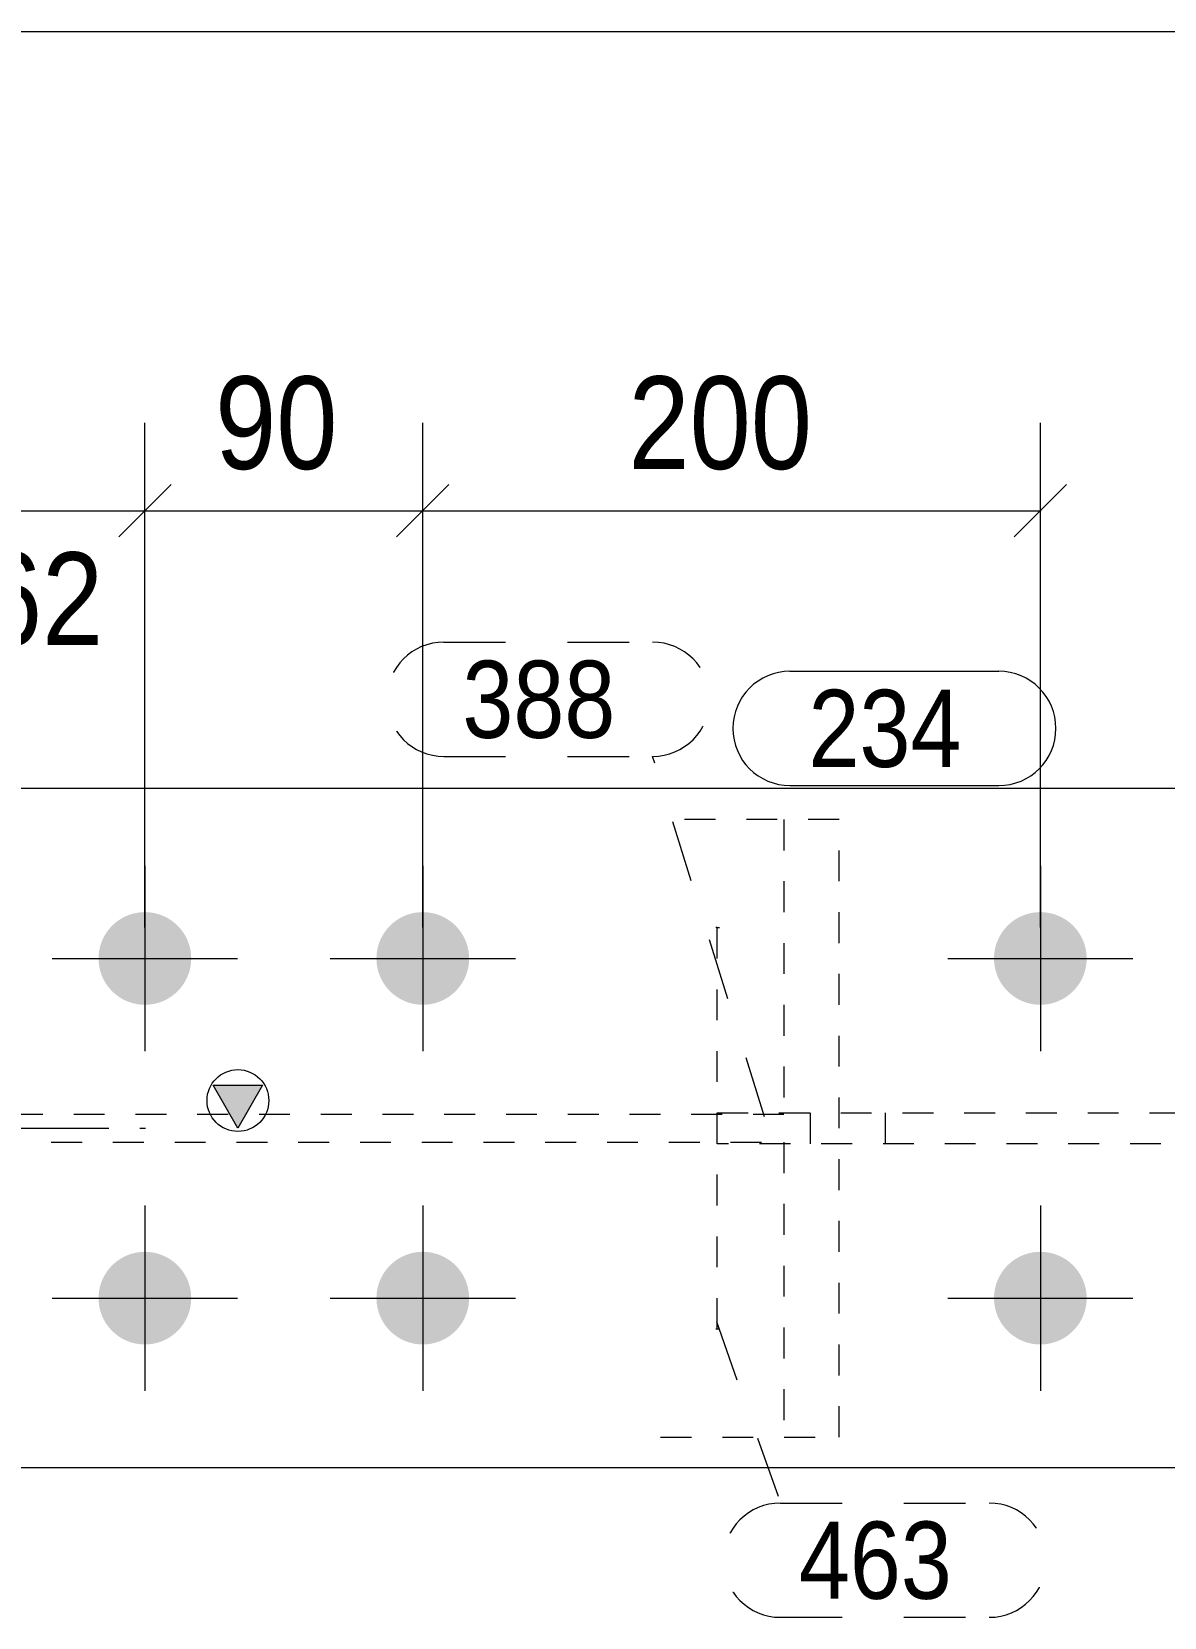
# Model space of a CAD drawing. Header units: millimetres. Extents: x 2 to 579, y 1 to 825.
# Drawn here: x 306.2 to 342.9, y 773.7 to 825 of the extents above; entities that cross this region are included whole.
import ezdxf

# ---------------------------------------------------------------- set-up
doc = ezdxf.new("R2010")
doc.units = ezdxf.units.MM
for name, pattern in [('XKITLINE00', [0]), ('XKITLINE01', [4, 1, -1, 1, -1]), ('XKITLINE02', [4, 2, -2]), ('XKITLINE03', [6, 3, -1, 1, -1])]:
    doc.linetypes.add(name, pattern=pattern)
for name, color, linetype, lineweight in [('Bolt', 3, 'Continuous', 0), ('Dimensions', 7, 'Continuous', 0), ('DrawingSheet', 5, 'Continuous', 0), ('Part', 2, 'Continuous', 0), ('PartMark', 7, 'Continuous', 0)]:
    doc.layers.add(name, color=color, linetype=linetype, lineweight=lineweight)
doc.styles.add('ARIAL', font='ARIAL.TTF')

# ---------------------------------------------------------------- blocks, each defined once
blk = doc.blocks.new('*A53')
at = {"layer": 'Bolt'}
for points in [[(309.877, 796.489), (309.913, 796.487), (309.95, 796.485), (309.987, 796.482), (310.023, 796.478), (310.06, 796.473), (310.096, 796.467), (310.132, 796.46), (310.168, 796.453), (310.204, 796.444), (310.24, 796.435), (310.275, 796.425), (310.31, 796.414), (310.345, 796.402), (310.38, 796.389), (310.414, 796.375), (310.448, 796.361), (310.481, 796.345), (310.514, 796.329), (310.547, 796.312), (310.579, 796.294), (310.611, 796.276), (310.642, 796.256), (310.673, 796.236), (310.703, 796.216), (310.733, 796.194), (310.763, 796.172), (310.791, 796.149), (310.82, 796.125), (310.847, 796.101), (310.874, 796.076), (310.9, 796.05), (310.926, 796.024), (310.951, 795.997), (310.976, 795.969), (310.999, 795.941), (311.022, 795.912), (311.045, 795.883), (311.066, 795.853), (311.087, 795.823), (311.107, 795.792), (311.126, 795.76), (311.145, 795.729), (311.163, 795.696), (311.18, 795.664), (311.196, 795.631), (311.211, 795.597), (311.226, 795.563), (311.239, 795.529), (311.252, 795.495), (311.264, 795.46), (311.275, 795.425), (311.285, 795.389), (311.295, 795.354), (311.303, 795.318), (311.311, 795.282), (311.318, 795.246), (311.324, 795.209), (311.328, 795.173), (311.333, 795.136), (311.336, 795.1), (311.338, 795.063), (311.339, 795.026), (311.34, 794.989), (311.339, 794.952), (311.338, 794.916), (311.336, 794.879), (311.333, 794.842), (311.328, 794.806), (311.324, 794.769), (311.318, 794.733), (311.311, 794.697), (311.303, 794.661), (311.295, 794.625), (311.285, 794.589), (311.275, 794.554), (311.264, 794.519), (311.252, 794.484), (311.239, 794.449), (311.226, 794.415), (311.211, 794.381), (311.196, 794.348), (311.18, 794.315), (311.163, 794.282), (311.145, 794.25), (311.126, 794.218), (311.107, 794.187), (311.087, 794.156), (311.066, 794.126), (311.045, 794.096), (311.022, 794.066), (310.999, 794.038), (310.976, 794.009), (310.951, 793.982), (310.926, 793.955), (310.9, 793.929), (310.874, 793.903), (310.847, 793.878), (310.82, 793.853), (310.791, 793.83), (310.763, 793.807), (310.733, 793.784), (310.703, 793.763), (310.673, 793.742), (310.642, 793.722), (310.611, 793.703), (310.579, 793.684), (310.547, 793.666), (310.514, 793.649), (310.481, 793.633), (310.448, 793.618), (310.414, 793.603), (310.38, 793.59), (310.345, 793.577), (310.31, 793.565), (310.275, 793.554), (310.24, 793.544), (310.204, 793.534), (310.168, 793.526), (310.132, 793.518), (310.096, 793.511), (310.06, 793.505), (310.023, 793.501), (309.987, 793.496), (309.95, 793.493), (309.913, 793.491), (309.877, 793.49), (309.84, 793.489), (309.803, 793.49), (309.766, 793.491), (309.729, 793.493), (309.693, 793.496), (309.656, 793.501), (309.62, 793.505), (309.583, 793.511), (309.547, 793.518), (309.511, 793.526), (309.475, 793.534), (309.44, 793.544), (309.404, 793.554), (309.369, 793.565), (309.334, 793.577), (309.3, 793.59), (309.266, 793.603), (309.232, 793.618), (309.198, 793.633), (309.165, 793.649), (309.133, 793.666), (309.1, 793.684), (309.069, 793.703), (309.037, 793.722), (309.006, 793.742), (308.976, 793.763), (308.946, 793.784), (308.917, 793.807), (308.888, 793.83), (308.86, 793.853), (308.832, 793.878), (308.805, 793.903), (308.779, 793.929), (308.753, 793.955), (308.728, 793.982), (308.704, 794.009), (308.68, 794.038), (308.657, 794.066), (308.635, 794.096), (308.613, 794.126), (308.593, 794.156), (308.572, 794.187), (308.553, 794.218), (308.535, 794.25), (308.517, 794.282), (308.5, 794.315), (308.484, 794.348), (308.468, 794.381), (308.454, 794.415), (308.44, 794.449), (308.427, 794.484), (308.415, 794.519), (308.404, 794.554), (308.394, 794.589), (308.385, 794.625), (308.376, 794.661), (308.369, 794.697), (308.362, 794.733), (308.356, 794.769), (308.351, 794.806), (308.347, 794.842), (308.344, 794.879), (308.342, 794.916), (308.34, 794.952), (308.34, 794.989), (308.34, 795.026), (308.342, 795.063), (308.344, 795.1), (308.347, 795.136), (308.351, 795.173), (308.356, 795.209), (308.362, 795.246), (308.369, 795.282), (308.376, 795.318), (308.385, 795.354), (308.394, 795.389), (308.404, 795.425), (308.415, 795.46), (308.427, 795.495), (308.44, 795.529), (308.454, 795.563), (308.468, 795.597), (308.484, 795.631), (308.5, 795.664), (308.517, 795.696), (308.535, 795.729), (308.553, 795.76), (308.572, 795.792), (308.593, 795.823), (308.613, 795.853), (308.635, 795.883), (308.657, 795.912), (308.68, 795.941), (308.704, 795.969), (308.728, 795.997), (308.753, 796.024), (308.779, 796.05), (308.805, 796.076), (308.832, 796.101), (308.86, 796.125), (308.888, 796.149), (308.917, 796.172), (308.946, 796.194), (308.976, 796.216), (309.006, 796.236), (309.037, 796.256), (309.069, 796.276), (309.1, 796.294), (309.133, 796.312), (309.165, 796.329), (309.198, 796.345), (309.232, 796.361), (309.266, 796.375), (309.3, 796.389), (309.334, 796.402), (309.369, 796.414), (309.404, 796.425), (309.44, 796.435), (309.475, 796.444), (309.511, 796.453), (309.547, 796.46), (309.583, 796.467), (309.62, 796.473), (309.656, 796.478), (309.693, 796.482), (309.729, 796.485), (309.766, 796.487), (309.803, 796.489), (309.84, 796.489)], [(318.877, 796.489), (318.913, 796.487), (318.95, 796.485), (318.987, 796.482), (319.023, 796.478), (319.06, 796.473), (319.096, 796.467), (319.132, 796.46), (319.168, 796.453), (319.204, 796.444), (319.24, 796.435), (319.275, 796.425), (319.31, 796.414), (319.345, 796.402), (319.38, 796.389), (319.414, 796.375), (319.448, 796.361), (319.481, 796.345), (319.514, 796.329), (319.547, 796.312), (319.579, 796.294), (319.611, 796.276), (319.642, 796.256), (319.673, 796.236), (319.703, 796.216), (319.733, 796.194), (319.763, 796.172), (319.791, 796.149), (319.82, 796.125), (319.847, 796.101), (319.874, 796.076), (319.9, 796.05), (319.926, 796.024), (319.951, 795.997), (319.976, 795.969), (319.999, 795.941), (320.022, 795.912), (320.045, 795.883), (320.066, 795.853), (320.087, 795.823), (320.107, 795.792), (320.126, 795.76), (320.145, 795.729), (320.163, 795.696), (320.18, 795.664), (320.196, 795.631), (320.211, 795.597), (320.226, 795.563), (320.239, 795.529), (320.252, 795.495), (320.264, 795.46), (320.275, 795.425), (320.285, 795.389), (320.295, 795.354), (320.303, 795.318), (320.311, 795.282), (320.318, 795.246), (320.324, 795.209), (320.328, 795.173), (320.333, 795.136), (320.336, 795.1), (320.338, 795.063), (320.339, 795.026), (320.34, 794.989), (320.339, 794.952), (320.338, 794.916), (320.336, 794.879), (320.333, 794.842), (320.328, 794.806), (320.324, 794.769), (320.318, 794.733), (320.311, 794.697), (320.303, 794.661), (320.295, 794.625), (320.285, 794.589), (320.275, 794.554), (320.264, 794.519), (320.252, 794.484), (320.239, 794.449), (320.226, 794.415), (320.211, 794.381), (320.196, 794.348), (320.18, 794.315), (320.163, 794.282), (320.145, 794.25), (320.126, 794.218), (320.107, 794.187), (320.087, 794.156), (320.066, 794.126), (320.045, 794.096), (320.022, 794.066), (319.999, 794.038), (319.976, 794.009), (319.951, 793.982), (319.926, 793.955), (319.9, 793.929), (319.874, 793.903), (319.847, 793.878), (319.82, 793.853), (319.791, 793.83), (319.763, 793.807), (319.733, 793.784), (319.703, 793.763), (319.673, 793.742), (319.642, 793.722), (319.611, 793.703), (319.579, 793.684), (319.547, 793.666), (319.514, 793.649), (319.481, 793.633), (319.448, 793.618), (319.414, 793.603), (319.38, 793.59), (319.345, 793.577), (319.31, 793.565), (319.275, 793.554), (319.24, 793.544), (319.204, 793.534), (319.168, 793.526), (319.132, 793.518), (319.096, 793.511), (319.06, 793.505), (319.023, 793.501), (318.987, 793.496), (318.95, 793.493), (318.913, 793.491), (318.877, 793.49), (318.84, 793.489), (318.803, 793.49), (318.766, 793.491), (318.729, 793.493), (318.693, 793.496), (318.656, 793.501), (318.62, 793.505), (318.583, 793.511), (318.547, 793.518), (318.511, 793.526), (318.475, 793.534), (318.44, 793.544), (318.404, 793.554), (318.369, 793.565), (318.334, 793.577), (318.3, 793.59), (318.266, 793.603), (318.232, 793.618), (318.198, 793.633), (318.165, 793.649), (318.133, 793.666), (318.1, 793.684), (318.069, 793.703), (318.037, 793.722), (318.006, 793.742), (317.976, 793.763), (317.946, 793.784), (317.917, 793.807), (317.888, 793.83), (317.86, 793.853), (317.832, 793.878), (317.805, 793.903), (317.779, 793.929), (317.753, 793.955), (317.728, 793.982), (317.704, 794.009), (317.68, 794.038), (317.657, 794.066), (317.635, 794.096), (317.613, 794.126), (317.593, 794.156), (317.572, 794.187), (317.553, 794.218), (317.535, 794.25), (317.517, 794.282), (317.5, 794.315), (317.484, 794.348), (317.468, 794.381), (317.454, 794.415), (317.44, 794.449), (317.427, 794.484), (317.415, 794.519), (317.404, 794.554), (317.394, 794.589), (317.385, 794.625), (317.376, 794.661), (317.369, 794.697), (317.362, 794.733), (317.356, 794.769), (317.351, 794.806), (317.347, 794.842), (317.344, 794.879), (317.342, 794.916), (317.34, 794.952), (317.34, 794.989), (317.34, 795.026), (317.342, 795.063), (317.344, 795.1), (317.347, 795.136), (317.351, 795.173), (317.356, 795.209), (317.362, 795.246), (317.369, 795.282), (317.376, 795.318), (317.385, 795.354), (317.394, 795.389), (317.404, 795.425), (317.415, 795.46), (317.427, 795.495), (317.44, 795.529), (317.454, 795.563), (317.468, 795.597), (317.484, 795.631), (317.5, 795.664), (317.517, 795.696), (317.535, 795.729), (317.553, 795.76), (317.572, 795.792), (317.593, 795.823), (317.613, 795.853), (317.635, 795.883), (317.657, 795.912), (317.68, 795.941), (317.704, 795.969), (317.728, 795.997), (317.753, 796.024), (317.779, 796.05), (317.805, 796.076), (317.832, 796.101), (317.86, 796.125), (317.888, 796.149), (317.917, 796.172), (317.946, 796.194), (317.976, 796.216), (318.006, 796.236), (318.037, 796.256), (318.069, 796.276), (318.1, 796.294), (318.133, 796.312), (318.165, 796.329), (318.198, 796.345), (318.232, 796.361), (318.266, 796.375), (318.3, 796.389), (318.334, 796.402), (318.369, 796.414), (318.404, 796.425), (318.44, 796.435), (318.475, 796.444), (318.511, 796.453), (318.547, 796.46), (318.583, 796.467), (318.62, 796.473), (318.656, 796.478), (318.693, 796.482), (318.729, 796.485), (318.766, 796.487), (318.803, 796.489), (318.84, 796.489)], [(338.877, 796.489), (338.913, 796.487), (338.95, 796.485), (338.987, 796.482), (339.023, 796.478), (339.06, 796.473), (339.096, 796.467), (339.132, 796.46), (339.168, 796.453), (339.204, 796.444), (339.24, 796.435), (339.275, 796.425), (339.31, 796.414), (339.345, 796.402), (339.38, 796.389), (339.414, 796.375), (339.448, 796.361), (339.481, 796.345), (339.514, 796.329), (339.547, 796.312), (339.579, 796.294), (339.611, 796.276), (339.642, 796.256), (339.673, 796.236), (339.703, 796.216), (339.733, 796.194), (339.763, 796.172), (339.791, 796.149), (339.82, 796.125), (339.847, 796.101), (339.874, 796.076), (339.9, 796.05), (339.926, 796.024), (339.951, 795.997), (339.976, 795.969), (339.999, 795.941), (340.022, 795.912), (340.045, 795.883), (340.066, 795.853), (340.087, 795.823), (340.107, 795.792), (340.126, 795.76), (340.145, 795.729), (340.163, 795.696), (340.18, 795.664), (340.196, 795.631), (340.211, 795.597), (340.226, 795.563), (340.239, 795.529), (340.252, 795.495), (340.264, 795.46), (340.275, 795.425), (340.285, 795.389), (340.295, 795.354), (340.303, 795.318), (340.311, 795.282), (340.318, 795.246), (340.324, 795.209), (340.328, 795.173), (340.333, 795.136), (340.336, 795.1), (340.338, 795.063), (340.339, 795.026), (340.34, 794.989), (340.339, 794.952), (340.338, 794.916), (340.336, 794.879), (340.333, 794.842), (340.328, 794.806), (340.324, 794.769), (340.318, 794.733), (340.311, 794.697), (340.303, 794.661), (340.295, 794.625), (340.285, 794.589), (340.275, 794.554), (340.264, 794.519), (340.252, 794.484), (340.239, 794.449), (340.226, 794.415), (340.211, 794.381), (340.196, 794.348), (340.18, 794.315), (340.163, 794.282), (340.145, 794.25), (340.126, 794.218), (340.107, 794.187), (340.087, 794.156), (340.066, 794.126), (340.045, 794.096), (340.022, 794.066), (339.999, 794.038), (339.976, 794.009), (339.951, 793.982), (339.926, 793.955), (339.9, 793.929), (339.874, 793.903), (339.847, 793.878), (339.82, 793.853), (339.791, 793.83), (339.763, 793.807), (339.733, 793.784), (339.703, 793.763), (339.673, 793.742), (339.642, 793.722), (339.611, 793.703), (339.579, 793.684), (339.547, 793.666), (339.514, 793.649), (339.481, 793.633), (339.448, 793.618), (339.414, 793.603), (339.38, 793.59), (339.345, 793.577), (339.31, 793.565), (339.275, 793.554), (339.24, 793.544), (339.204, 793.534), (339.168, 793.526), (339.132, 793.518), (339.096, 793.511), (339.06, 793.505), (339.023, 793.501), (338.987, 793.496), (338.95, 793.493), (338.913, 793.491), (338.877, 793.49), (338.84, 793.489), (338.803, 793.49), (338.766, 793.491), (338.729, 793.493), (338.693, 793.496), (338.656, 793.501), (338.62, 793.505), (338.583, 793.511), (338.547, 793.518), (338.511, 793.526), (338.475, 793.534), (338.44, 793.544), (338.404, 793.554), (338.369, 793.565), (338.334, 793.577), (338.3, 793.59), (338.266, 793.603), (338.232, 793.618), (338.198, 793.633), (338.165, 793.649), (338.133, 793.666), (338.1, 793.684), (338.069, 793.703), (338.037, 793.722), (338.006, 793.742), (337.976, 793.763), (337.946, 793.784), (337.917, 793.807), (337.888, 793.83), (337.86, 793.853), (337.832, 793.878), (337.805, 793.903), (337.779, 793.929), (337.753, 793.955), (337.728, 793.982), (337.704, 794.009), (337.68, 794.038), (337.657, 794.066), (337.635, 794.096), (337.613, 794.126), (337.593, 794.156), (337.572, 794.187), (337.553, 794.218), (337.535, 794.25), (337.517, 794.282), (337.5, 794.315), (337.484, 794.348), (337.468, 794.381), (337.454, 794.415), (337.44, 794.449), (337.427, 794.484), (337.415, 794.519), (337.404, 794.554), (337.394, 794.589), (337.385, 794.625), (337.376, 794.661), (337.369, 794.697), (337.362, 794.733), (337.356, 794.769), (337.351, 794.806), (337.347, 794.842), (337.344, 794.879), (337.342, 794.916), (337.34, 794.952), (337.34, 794.989), (337.34, 795.026), (337.342, 795.063), (337.344, 795.1), (337.347, 795.136), (337.351, 795.173), (337.356, 795.209), (337.362, 795.246), (337.369, 795.282), (337.376, 795.318), (337.385, 795.354), (337.394, 795.389), (337.404, 795.425), (337.415, 795.46), (337.427, 795.495), (337.44, 795.529), (337.454, 795.563), (337.468, 795.597), (337.484, 795.631), (337.5, 795.664), (337.517, 795.696), (337.535, 795.729), (337.553, 795.76), (337.572, 795.792), (337.593, 795.823), (337.613, 795.853), (337.635, 795.883), (337.657, 795.912), (337.68, 795.941), (337.704, 795.969), (337.728, 795.997), (337.753, 796.024), (337.779, 796.05), (337.805, 796.076), (337.832, 796.101), (337.86, 796.125), (337.888, 796.149), (337.917, 796.172), (337.946, 796.194), (337.976, 796.216), (338.006, 796.236), (338.037, 796.256), (338.069, 796.276), (338.1, 796.294), (338.133, 796.312), (338.165, 796.329), (338.198, 796.345), (338.232, 796.361), (338.266, 796.375), (338.3, 796.389), (338.334, 796.402), (338.369, 796.414), (338.404, 796.425), (338.44, 796.435), (338.475, 796.444), (338.511, 796.453), (338.547, 796.46), (338.583, 796.467), (338.62, 796.473), (338.656, 796.478), (338.693, 796.482), (338.729, 796.485), (338.766, 796.487), (338.803, 796.489), (338.84, 796.489)], [(309.877, 785.489), (309.913, 785.487), (309.95, 785.485), (309.987, 785.482), (310.023, 785.478), (310.06, 785.473), (310.096, 785.467), (310.132, 785.46), (310.168, 785.453), (310.204, 785.444), (310.24, 785.435), (310.275, 785.425), (310.31, 785.414), (310.345, 785.402), (310.38, 785.389), (310.414, 785.375), (310.448, 785.361), (310.481, 785.345), (310.514, 785.329), (310.547, 785.312), (310.579, 785.294), (310.611, 785.276), (310.642, 785.256), (310.673, 785.236), (310.703, 785.216), (310.733, 785.194), (310.763, 785.172), (310.791, 785.149), (310.82, 785.125), (310.847, 785.101), (310.874, 785.076), (310.9, 785.05), (310.926, 785.024), (310.951, 784.997), (310.976, 784.969), (310.999, 784.941), (311.022, 784.912), (311.045, 784.883), (311.066, 784.853), (311.087, 784.823), (311.107, 784.792), (311.126, 784.76), (311.145, 784.729), (311.163, 784.696), (311.18, 784.664), (311.196, 784.631), (311.211, 784.597), (311.226, 784.563), (311.239, 784.529), (311.252, 784.495), (311.264, 784.46), (311.275, 784.425), (311.285, 784.389), (311.295, 784.354), (311.303, 784.318), (311.311, 784.282), (311.318, 784.246), (311.324, 784.209), (311.328, 784.173), (311.333, 784.136), (311.336, 784.1), (311.338, 784.063), (311.339, 784.026), (311.34, 783.989), (311.339, 783.952), (311.338, 783.916), (311.336, 783.879), (311.333, 783.842), (311.328, 783.806), (311.324, 783.769), (311.318, 783.733), (311.311, 783.697), (311.303, 783.661), (311.295, 783.625), (311.285, 783.589), (311.275, 783.554), (311.264, 783.519), (311.252, 783.484), (311.239, 783.449), (311.226, 783.415), (311.211, 783.381), (311.196, 783.348), (311.18, 783.315), (311.163, 783.282), (311.145, 783.25), (311.126, 783.218), (311.107, 783.187), (311.087, 783.156), (311.066, 783.126), (311.045, 783.096), (311.022, 783.066), (310.999, 783.038), (310.976, 783.009), (310.951, 782.982), (310.926, 782.955), (310.9, 782.929), (310.874, 782.903), (310.847, 782.878), (310.82, 782.853), (310.791, 782.83), (310.763, 782.807), (310.733, 782.784), (310.703, 782.763), (310.673, 782.742), (310.642, 782.722), (310.611, 782.703), (310.579, 782.684), (310.547, 782.666), (310.514, 782.649), (310.481, 782.633), (310.448, 782.618), (310.414, 782.603), (310.38, 782.59), (310.345, 782.577), (310.31, 782.565), (310.275, 782.554), (310.24, 782.544), (310.204, 782.534), (310.168, 782.526), (310.132, 782.518), (310.096, 782.511), (310.06, 782.505), (310.023, 782.501), (309.987, 782.496), (309.95, 782.493), (309.913, 782.491), (309.877, 782.49), (309.84, 782.489), (309.803, 782.49), (309.766, 782.491), (309.729, 782.493), (309.693, 782.496), (309.656, 782.501), (309.62, 782.505), (309.583, 782.511), (309.547, 782.518), (309.511, 782.526), (309.475, 782.534), (309.44, 782.544), (309.404, 782.554), (309.369, 782.565), (309.334, 782.577), (309.3, 782.59), (309.266, 782.603), (309.232, 782.618), (309.198, 782.633), (309.165, 782.649), (309.133, 782.666), (309.1, 782.684), (309.069, 782.703), (309.037, 782.722), (309.006, 782.742), (308.976, 782.763), (308.946, 782.784), (308.917, 782.807), (308.888, 782.83), (308.86, 782.853), (308.832, 782.878), (308.805, 782.903), (308.779, 782.929), (308.753, 782.955), (308.728, 782.982), (308.704, 783.009), (308.68, 783.038), (308.657, 783.066), (308.635, 783.096), (308.613, 783.126), (308.593, 783.156), (308.572, 783.187), (308.553, 783.218), (308.535, 783.25), (308.517, 783.282), (308.5, 783.315), (308.484, 783.348), (308.468, 783.381), (308.454, 783.415), (308.44, 783.449), (308.427, 783.484), (308.415, 783.519), (308.404, 783.554), (308.394, 783.589), (308.385, 783.625), (308.376, 783.661), (308.369, 783.697), (308.362, 783.733), (308.356, 783.769), (308.351, 783.806), (308.347, 783.842), (308.344, 783.879), (308.342, 783.916), (308.34, 783.952), (308.34, 783.989), (308.34, 784.026), (308.342, 784.063), (308.344, 784.1), (308.347, 784.136), (308.351, 784.173), (308.356, 784.209), (308.362, 784.246), (308.369, 784.282), (308.376, 784.318), (308.385, 784.354), (308.394, 784.389), (308.404, 784.425), (308.415, 784.46), (308.427, 784.495), (308.44, 784.529), (308.454, 784.563), (308.468, 784.597), (308.484, 784.631), (308.5, 784.664), (308.517, 784.696), (308.535, 784.729), (308.553, 784.76), (308.572, 784.792), (308.593, 784.823), (308.613, 784.853), (308.635, 784.883), (308.657, 784.912), (308.68, 784.941), (308.704, 784.969), (308.728, 784.997), (308.753, 785.024), (308.779, 785.05), (308.805, 785.076), (308.832, 785.101), (308.86, 785.125), (308.888, 785.149), (308.917, 785.172), (308.946, 785.194), (308.976, 785.216), (309.006, 785.236), (309.037, 785.256), (309.069, 785.276), (309.1, 785.294), (309.133, 785.312), (309.165, 785.329), (309.198, 785.345), (309.232, 785.361), (309.266, 785.375), (309.3, 785.389), (309.334, 785.402), (309.369, 785.414), (309.404, 785.425), (309.44, 785.435), (309.475, 785.444), (309.511, 785.453), (309.547, 785.46), (309.583, 785.467), (309.62, 785.473), (309.656, 785.478), (309.693, 785.482), (309.729, 785.485), (309.766, 785.487), (309.803, 785.489), (309.84, 785.489)], [(318.877, 785.489), (318.913, 785.487), (318.95, 785.485), (318.987, 785.482), (319.023, 785.478), (319.06, 785.473), (319.096, 785.467), (319.132, 785.46), (319.168, 785.453), (319.204, 785.444), (319.24, 785.435), (319.275, 785.425), (319.31, 785.414), (319.345, 785.402), (319.38, 785.389), (319.414, 785.375), (319.448, 785.361), (319.481, 785.345), (319.514, 785.329), (319.547, 785.312), (319.579, 785.294), (319.611, 785.276), (319.642, 785.256), (319.673, 785.236), (319.703, 785.216), (319.733, 785.194), (319.763, 785.172), (319.791, 785.149), (319.82, 785.125), (319.847, 785.101), (319.874, 785.076), (319.9, 785.05), (319.926, 785.024), (319.951, 784.997), (319.976, 784.969), (319.999, 784.941), (320.022, 784.912), (320.045, 784.883), (320.066, 784.853), (320.087, 784.823), (320.107, 784.792), (320.126, 784.76), (320.145, 784.729), (320.163, 784.696), (320.18, 784.664), (320.196, 784.631), (320.211, 784.597), (320.226, 784.563), (320.239, 784.529), (320.252, 784.495), (320.264, 784.46), (320.275, 784.425), (320.285, 784.389), (320.295, 784.354), (320.303, 784.318), (320.311, 784.282), (320.318, 784.246), (320.324, 784.209), (320.328, 784.173), (320.333, 784.136), (320.336, 784.1), (320.338, 784.063), (320.339, 784.026), (320.34, 783.989), (320.339, 783.952), (320.338, 783.916), (320.336, 783.879), (320.333, 783.842), (320.328, 783.806), (320.324, 783.769), (320.318, 783.733), (320.311, 783.697), (320.303, 783.661), (320.295, 783.625), (320.285, 783.589), (320.275, 783.554), (320.264, 783.519), (320.252, 783.484), (320.239, 783.449), (320.226, 783.415), (320.211, 783.381), (320.196, 783.348), (320.18, 783.315), (320.163, 783.282), (320.145, 783.25), (320.126, 783.218), (320.107, 783.187), (320.087, 783.156), (320.066, 783.126), (320.045, 783.096), (320.022, 783.066), (319.999, 783.038), (319.976, 783.009), (319.951, 782.982), (319.926, 782.955), (319.9, 782.929), (319.874, 782.903), (319.847, 782.878), (319.82, 782.853), (319.791, 782.83), (319.763, 782.807), (319.733, 782.784), (319.703, 782.763), (319.673, 782.742), (319.642, 782.722), (319.611, 782.703), (319.579, 782.684), (319.547, 782.666), (319.514, 782.649), (319.481, 782.633), (319.448, 782.618), (319.414, 782.603), (319.38, 782.59), (319.345, 782.577), (319.31, 782.565), (319.275, 782.554), (319.24, 782.544), (319.204, 782.534), (319.168, 782.526), (319.132, 782.518), (319.096, 782.511), (319.06, 782.505), (319.023, 782.501), (318.987, 782.496), (318.95, 782.493), (318.913, 782.491), (318.877, 782.49), (318.84, 782.489), (318.803, 782.49), (318.766, 782.491), (318.729, 782.493), (318.693, 782.496), (318.656, 782.501), (318.62, 782.505), (318.583, 782.511), (318.547, 782.518), (318.511, 782.526), (318.475, 782.534), (318.44, 782.544), (318.404, 782.554), (318.369, 782.565), (318.334, 782.577), (318.3, 782.59), (318.266, 782.603), (318.232, 782.618), (318.198, 782.633), (318.165, 782.649), (318.133, 782.666), (318.1, 782.684), (318.069, 782.703), (318.037, 782.722), (318.006, 782.742), (317.976, 782.763), (317.946, 782.784), (317.917, 782.807), (317.888, 782.83), (317.86, 782.853), (317.832, 782.878), (317.805, 782.903), (317.779, 782.929), (317.753, 782.955), (317.728, 782.982), (317.704, 783.009), (317.68, 783.038), (317.657, 783.066), (317.635, 783.096), (317.613, 783.126), (317.593, 783.156), (317.572, 783.187), (317.553, 783.218), (317.535, 783.25), (317.517, 783.282), (317.5, 783.315), (317.484, 783.348), (317.468, 783.381), (317.454, 783.415), (317.44, 783.449), (317.427, 783.484), (317.415, 783.519), (317.404, 783.554), (317.394, 783.589), (317.385, 783.625), (317.376, 783.661), (317.369, 783.697), (317.362, 783.733), (317.356, 783.769), (317.351, 783.806), (317.347, 783.842), (317.344, 783.879), (317.342, 783.916), (317.34, 783.952), (317.34, 783.989), (317.34, 784.026), (317.342, 784.063), (317.344, 784.1), (317.347, 784.136), (317.351, 784.173), (317.356, 784.209), (317.362, 784.246), (317.369, 784.282), (317.376, 784.318), (317.385, 784.354), (317.394, 784.389), (317.404, 784.425), (317.415, 784.46), (317.427, 784.495), (317.44, 784.529), (317.454, 784.563), (317.468, 784.597), (317.484, 784.631), (317.5, 784.664), (317.517, 784.696), (317.535, 784.729), (317.553, 784.76), (317.572, 784.792), (317.593, 784.823), (317.613, 784.853), (317.635, 784.883), (317.657, 784.912), (317.68, 784.941), (317.704, 784.969), (317.728, 784.997), (317.753, 785.024), (317.779, 785.05), (317.805, 785.076), (317.832, 785.101), (317.86, 785.125), (317.888, 785.149), (317.917, 785.172), (317.946, 785.194), (317.976, 785.216), (318.006, 785.236), (318.037, 785.256), (318.069, 785.276), (318.1, 785.294), (318.133, 785.312), (318.165, 785.329), (318.198, 785.345), (318.232, 785.361), (318.266, 785.375), (318.3, 785.389), (318.334, 785.402), (318.369, 785.414), (318.404, 785.425), (318.44, 785.435), (318.475, 785.444), (318.511, 785.453), (318.547, 785.46), (318.583, 785.467), (318.62, 785.473), (318.656, 785.478), (318.693, 785.482), (318.729, 785.485), (318.766, 785.487), (318.803, 785.489), (318.84, 785.489)], [(338.877, 785.489), (338.913, 785.487), (338.95, 785.485), (338.987, 785.482), (339.023, 785.478), (339.06, 785.473), (339.096, 785.467), (339.132, 785.46), (339.168, 785.453), (339.204, 785.444), (339.24, 785.435), (339.275, 785.425), (339.31, 785.414), (339.345, 785.402), (339.38, 785.389), (339.414, 785.375), (339.448, 785.361), (339.481, 785.345), (339.514, 785.329), (339.547, 785.312), (339.579, 785.294), (339.611, 785.276), (339.642, 785.256), (339.673, 785.236), (339.703, 785.216), (339.733, 785.194), (339.763, 785.172), (339.791, 785.149), (339.82, 785.125), (339.847, 785.101), (339.874, 785.076), (339.9, 785.05), (339.926, 785.024), (339.951, 784.997), (339.976, 784.969), (339.999, 784.941), (340.022, 784.912), (340.045, 784.883), (340.066, 784.853), (340.087, 784.823), (340.107, 784.792), (340.126, 784.76), (340.145, 784.729), (340.163, 784.696), (340.18, 784.664), (340.196, 784.631), (340.211, 784.597), (340.226, 784.563), (340.239, 784.529), (340.252, 784.495), (340.264, 784.46), (340.275, 784.425), (340.285, 784.389), (340.295, 784.354), (340.303, 784.318), (340.311, 784.282), (340.318, 784.246), (340.324, 784.209), (340.328, 784.173), (340.333, 784.136), (340.336, 784.1), (340.338, 784.063), (340.339, 784.026), (340.34, 783.989), (340.339, 783.952), (340.338, 783.916), (340.336, 783.879), (340.333, 783.842), (340.328, 783.806), (340.324, 783.769), (340.318, 783.733), (340.311, 783.697), (340.303, 783.661), (340.295, 783.625), (340.285, 783.589), (340.275, 783.554), (340.264, 783.519), (340.252, 783.484), (340.239, 783.449), (340.226, 783.415), (340.211, 783.381), (340.196, 783.348), (340.18, 783.315), (340.163, 783.282), (340.145, 783.25), (340.126, 783.218), (340.107, 783.187), (340.087, 783.156), (340.066, 783.126), (340.045, 783.096), (340.022, 783.066), (339.999, 783.038), (339.976, 783.009), (339.951, 782.982), (339.926, 782.955), (339.9, 782.929), (339.874, 782.903), (339.847, 782.878), (339.82, 782.853), (339.791, 782.83), (339.763, 782.807), (339.733, 782.784), (339.703, 782.763), (339.673, 782.742), (339.642, 782.722), (339.611, 782.703), (339.579, 782.684), (339.547, 782.666), (339.514, 782.649), (339.481, 782.633), (339.448, 782.618), (339.414, 782.603), (339.38, 782.59), (339.345, 782.577), (339.31, 782.565), (339.275, 782.554), (339.24, 782.544), (339.204, 782.534), (339.168, 782.526), (339.132, 782.518), (339.096, 782.511), (339.06, 782.505), (339.023, 782.501), (338.987, 782.496), (338.95, 782.493), (338.913, 782.491), (338.877, 782.49), (338.84, 782.489), (338.803, 782.49), (338.766, 782.491), (338.729, 782.493), (338.693, 782.496), (338.656, 782.501), (338.62, 782.505), (338.583, 782.511), (338.547, 782.518), (338.511, 782.526), (338.475, 782.534), (338.44, 782.544), (338.404, 782.554), (338.369, 782.565), (338.334, 782.577), (338.3, 782.59), (338.266, 782.603), (338.232, 782.618), (338.198, 782.633), (338.165, 782.649), (338.133, 782.666), (338.1, 782.684), (338.069, 782.703), (338.037, 782.722), (338.006, 782.742), (337.976, 782.763), (337.946, 782.784), (337.917, 782.807), (337.888, 782.83), (337.86, 782.853), (337.832, 782.878), (337.805, 782.903), (337.779, 782.929), (337.753, 782.955), (337.728, 782.982), (337.704, 783.009), (337.68, 783.038), (337.657, 783.066), (337.635, 783.096), (337.613, 783.126), (337.593, 783.156), (337.572, 783.187), (337.553, 783.218), (337.535, 783.25), (337.517, 783.282), (337.5, 783.315), (337.484, 783.348), (337.468, 783.381), (337.454, 783.415), (337.44, 783.449), (337.427, 783.484), (337.415, 783.519), (337.404, 783.554), (337.394, 783.589), (337.385, 783.625), (337.376, 783.661), (337.369, 783.697), (337.362, 783.733), (337.356, 783.769), (337.351, 783.806), (337.347, 783.842), (337.344, 783.879), (337.342, 783.916), (337.34, 783.952), (337.34, 783.989), (337.34, 784.026), (337.342, 784.063), (337.344, 784.1), (337.347, 784.136), (337.351, 784.173), (337.356, 784.209), (337.362, 784.246), (337.369, 784.282), (337.376, 784.318), (337.385, 784.354), (337.394, 784.389), (337.404, 784.425), (337.415, 784.46), (337.427, 784.495), (337.44, 784.529), (337.454, 784.563), (337.468, 784.597), (337.484, 784.631), (337.5, 784.664), (337.517, 784.696), (337.535, 784.729), (337.553, 784.76), (337.572, 784.792), (337.593, 784.823), (337.613, 784.853), (337.635, 784.883), (337.657, 784.912), (337.68, 784.941), (337.704, 784.969), (337.728, 784.997), (337.753, 785.024), (337.779, 785.05), (337.805, 785.076), (337.832, 785.101), (337.86, 785.125), (337.888, 785.149), (337.917, 785.172), (337.946, 785.194), (337.976, 785.216), (338.006, 785.236), (338.037, 785.256), (338.069, 785.276), (338.1, 785.294), (338.133, 785.312), (338.165, 785.329), (338.198, 785.345), (338.232, 785.361), (338.266, 785.375), (338.3, 785.389), (338.334, 785.402), (338.369, 785.414), (338.404, 785.425), (338.44, 785.435), (338.475, 785.444), (338.511, 785.453), (338.547, 785.46), (338.583, 785.467), (338.62, 785.473), (338.656, 785.478), (338.693, 785.482), (338.729, 785.485), (338.766, 785.487), (338.803, 785.489), (338.84, 785.489)]]:
    blk.add_hatch(color=3, dxfattribs=at).paths.add_polyline_path(points, flags=17)
at = {"layer": 'Bolt', "color": 3, "linetype": 'XKITLINE00', "lineweight": 0}
for p, q in [((309.84, 797.989), (309.84, 791.989)), ((318.84, 797.989), (318.84, 791.989)), ((338.84, 797.989), (338.84, 791.989)), ((306.84, 794.989), (312.84, 794.989)), ((315.84, 794.989), (321.84, 794.989)), ((335.84, 794.989), (341.84, 794.989)), ((309.84, 786.989), (309.84, 780.989)), ((318.84, 786.989), (318.84, 780.989)), ((338.84, 786.989), (338.84, 780.989)), ((306.84, 783.989), (312.84, 783.989)), ((315.84, 783.989), (321.84, 783.989)), ((335.84, 783.989), (341.84, 783.989))]:
    blk.add_line(p, q, dxfattribs=at)
blk = doc.blocks.new('*A56')
at = {"layer": 'Part', "color": 2, "linetype": 'XKITLINE00', "lineweight": 0}
for p, q in [((344.745, 800.489), (211.743, 800.489)), ((344.745, 778.489), (211.743, 778.489))]:
    blk.add_line(p, q, dxfattribs=at)
blk = doc.blocks.new('*A57')
at = {"layer": 'Part'}
blk.add_hatch(color=2, dxfattribs=at).paths.add_polyline_path([(312.052, 790.889), (313.652, 790.889), (312.852, 789.489)], flags=17)
at = {"layer": 'Part', "color": 7, "linetype": 'XKITLINE01', "lineweight": 0}
for p, q in [((276.801, 799.489), (271.024, 799.489)), ((275.018, 779.489), (275.018, 799.489)), ((276.801, 789.939), (276.801, 799.489)), ((332.32, 799.489), (326.543, 799.489)), ((330.537, 799.489), (330.537, 789.939)), ((332.32, 779.489), (332.32, 799.489)), ((330.537, 789.939), (272.807, 789.939)), ((272.807, 789.039), (330.537, 789.039)), ((276.801, 779.489), (276.801, 789.039)), ((330.537, 789.039), (330.537, 779.489)), ((271.024, 779.489), (276.801, 779.489)), ((326.543, 779.489), (332.32, 779.489))]:
    blk.add_line(p, q, dxfattribs=at)
at = {"layer": 'Part', "color": 2, "linetype": 'XKITLINE00', "lineweight": 0}
for p, q in [((312.852, 789.489), (312.052, 790.889)), ((312.052, 790.889), (313.652, 790.889)), ((313.652, 790.889), (312.852, 789.489))]:
    blk.add_line(p, q, dxfattribs=at)
at = {"layer": 'Part', "color": 7, "linetype": 'XKITLINE03', "lineweight": 0}
blk.add_line((299.675, 789.489), (309.86, 789.489), dxfattribs=at)
at = {"layer": 'Part', "color": 2, "linetype": 'XKITLINE00', "lineweight": 0}
blk.add_circle((312.852, 790.389), 1, dxfattribs=at)
blk = doc.blocks.new('*A58')
at = {"layer": 'Part', "color": 7, "linetype": 'XKITLINE01', "lineweight": 0}
for p, q in [((328.375, 795.989), (328.326, 795.989)), ((328.375, 782.989), (328.375, 795.989)), ((328.375, 795.989), (328.454, 795.989)), ((328.375, 782.989), (328.326, 782.989)), ((328.454, 782.989), (328.375, 782.989))]:
    blk.add_line(p, q, dxfattribs=at)
blk = doc.blocks.new('*A60')
at = {"layer": 'Part', "color": 7, "linetype": 'XKITLINE01', "lineweight": 0}
for p, q in [((328.375, 789.989), (328.454, 789.989)), ((328.375, 788.989), (328.375, 789.989)), ((328.375, 789.989), (344.745, 789.989)), ((331.391, 788.989), (331.391, 789.989)), ((333.82, 788.989), (333.82, 789.989)), ((344.745, 789.989), (344.745, 788.989)), ((344.745, 788.989), (328.375, 788.989))]:
    blk.add_line(p, q, dxfattribs=at)
blk = doc.blocks.new('*A70')
at = {"layer": 'DrawingSheet', "color": 5, "linetype": 'XKITLINE00', "lineweight": 0}
blk.add_line((579, 825), (5, 825), dxfattribs=at)
blk = doc.blocks.new('*A174')
at = {"layer": 'Dimensions', "color": 7, "linetype": 'XKITLINE00', "lineweight": 0}
for p, q in [((303.669, 790.939), (303.669, 811.889)), ((309.84, 795.989), (309.84, 811.889)), ((304.517, 810.338), (302.82, 808.641)), ((310.688, 810.338), (308.991, 808.641)), ((303.669, 809.489), (309.84, 809.489))]:
    blk.add_line(p, q, dxfattribs=at)
at = {"layer": 'Dimensions', "color": 3}
for p in [(303.669, 809.489), (309.84, 809.489)]:
    blk.add_point(p, dxfattribs=at)
at = {"layer": 'Dimensions', "color": 3, "style": 'ARIAL', "width": 0.85}
blk.add_text('62', height=3, dxfattribs=at).set_placement((304.529, 805.139))
blk = doc.blocks.new('*A175')
at = {"layer": 'Dimensions', "color": 7, "linetype": 'XKITLINE00', "lineweight": 0}
for p, q in [((309.84, 795.989), (309.84, 812.339)), ((318.84, 795.989), (318.84, 812.339)), ((310.688, 810.338), (308.991, 808.641)), ((319.688, 810.338), (317.991, 808.641)), ((309.84, 809.489), (318.84, 809.489))]:
    blk.add_line(p, q, dxfattribs=at)
at = {"layer": 'Dimensions', "color": 3}
for p in [(309.84, 809.489), (318.84, 809.489)]:
    blk.add_point(p, dxfattribs=at)
at = {"layer": 'Dimensions', "color": 3, "style": 'ARIAL', "width": 0.85}
blk.add_text('90', height=3, dxfattribs=at).set_placement((312.115, 810.839))
blk = doc.blocks.new('*A176')
at = {"layer": 'Dimensions', "color": 7, "linetype": 'XKITLINE00', "lineweight": 0}
for p, q in [((318.84, 795.989), (318.84, 812.339)), ((338.84, 795.989), (338.84, 812.339)), ((319.688, 810.338), (317.991, 808.641)), ((339.688, 810.338), (337.991, 808.641)), ((318.84, 809.489), (338.84, 809.489))]:
    blk.add_line(p, q, dxfattribs=at)
at = {"layer": 'Dimensions', "color": 3}
for p in [(318.84, 809.489), (338.84, 809.489)]:
    blk.add_point(p, dxfattribs=at)
at = {"layer": 'Dimensions', "color": 3, "style": 'ARIAL', "width": 0.85}
blk.add_text('200', height=3, dxfattribs=at).set_placement((325.502, 810.839))
blk = doc.blocks.new('*A180')
at = {"layer": 'PartMark', "color": 7, "linetype": 'XKITLINE02', "lineweight": 0}
for p, q in [((319.522, 805.232), (326.284, 805.232)), ((319.522, 801.532), (326.284, 801.532)), ((329.908, 789.858), (326.284, 801.532))]:
    blk.add_line(p, q, dxfattribs=at)
for centre, start, end in [((319.522, 803.382), 90, 270), ((326.284, 803.382), 270, 90)]:
    blk.add_arc(centre, 1.85, start, end, dxfattribs=at)
at = {"layer": 'PartMark', "color": 3, "style": 'ARIAL', "width": 0.85}
blk.add_text('388', height=2.5, dxfattribs=at).set_placement((320.122, 802.132))
blk = doc.blocks.new('*A182')
at = {"layer": 'PartMark', "color": 7, "linetype": 'XKITLINE02', "lineweight": 0}
for p, q in [((328.351, 783.232), (330.421, 777.354)), ((330.421, 777.354), (337.184, 777.354)), ((330.421, 773.654), (337.184, 773.654))]:
    blk.add_line(p, q, dxfattribs=at)
for centre, start, end in [((330.421, 775.504), 90, 270), ((337.184, 775.504), 270, 90)]:
    blk.add_arc(centre, 1.85, start, end, dxfattribs=at)
at = {"layer": 'PartMark', "color": 3, "style": 'ARIAL', "width": 0.85}
blk.add_text('463', height=2.5, dxfattribs=at).set_placement((331.021, 774.254))
blk = doc.blocks.new('*A184')
at = {"layer": 'PartMark', "color": 7, "linetype": 'XKITLINE00', "lineweight": 0}
for p, q in [((330.732, 804.289), (337.495, 804.289)), ((330.732, 800.589), (337.495, 800.589))]:
    blk.add_line(p, q, dxfattribs=at)
for centre, start, end in [((330.732, 802.439), 90, 270), ((337.495, 802.439), 270, 90)]:
    blk.add_arc(centre, 1.85, start, end, dxfattribs=at)
at = {"layer": 'PartMark', "color": 3, "style": 'ARIAL', "width": 0.85}
blk.add_text('234', height=2.5, dxfattribs=at).set_placement((331.332, 801.189))

msp = doc.modelspace()

# ---------------------------------------------------------------- block references
at = {"lineweight": 0}
for name in ['*A70', '*A175', '*A176', '*A174', '*A180', '*A184', '*A56', '*A53', '*A58', '*A60', '*A182']:
    msp.add_blockref(name, (0, 0), dxfattribs=at)
at = {"layer": 'Part', "lineweight": 0}
msp.add_blockref('*A57', (0, 0), dxfattribs=at)

doc.saveas('drawing.dxf')
